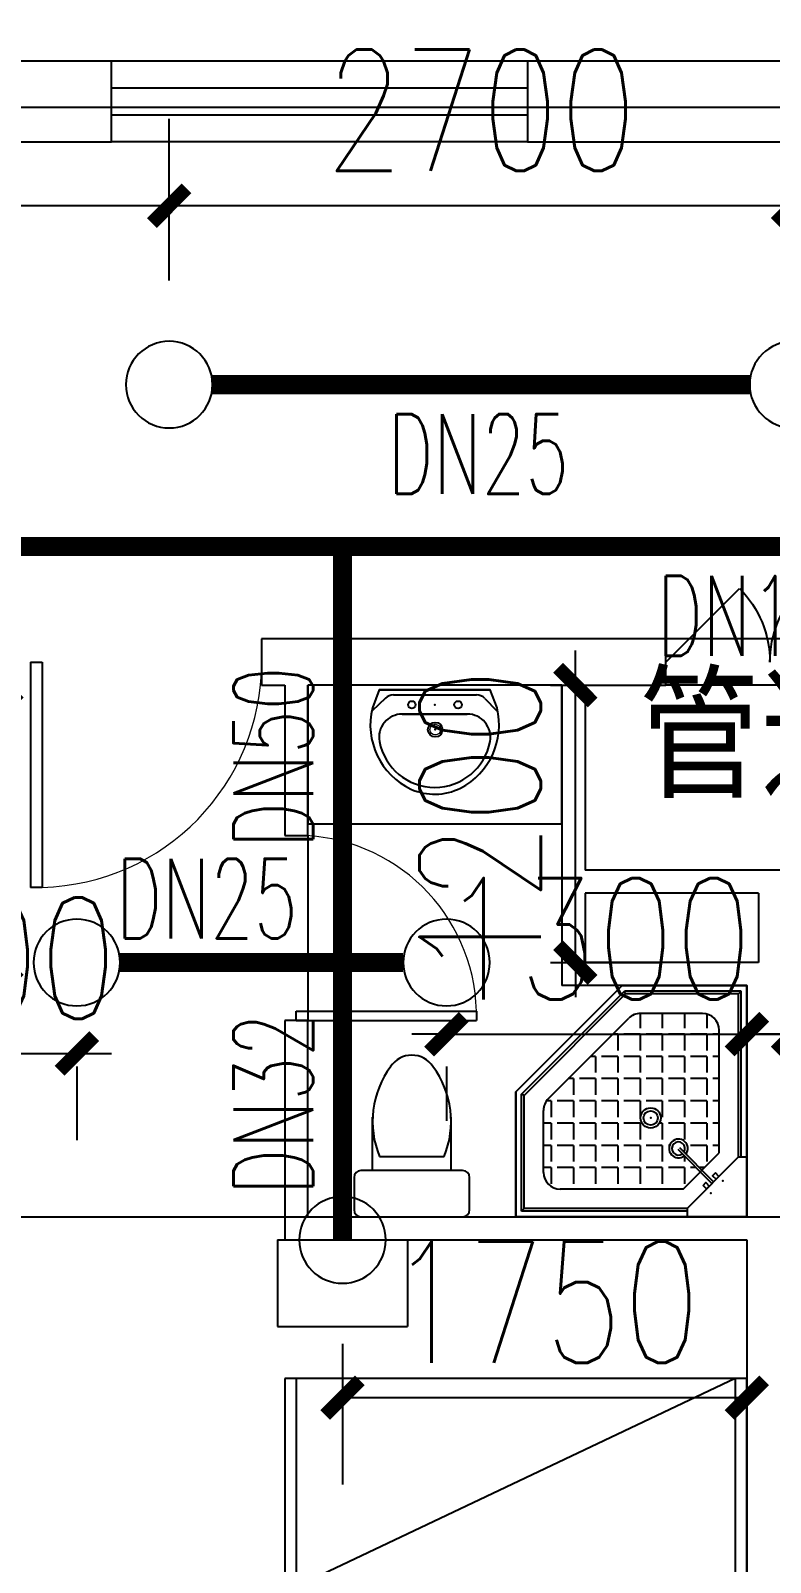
# Model space of a CAD drawing. Extents: x 0 to 2838408, y -923048 to 203859.
# Drawn here: x 2722063 to 2725264, y -263787 to -257161 of the extents above; entities that cross this region are included whole.
import ezdxf

# ---------------------------------------------------------------- set-up
doc = ezdxf.new("R2010")
doc.units = 0
doc.header["$LTSCALE"] = 1000
for name, color, linetype in [('A-Fixt', 81, 'Continuous'), ('CLAYER', 7, 'Continuous'), ('DIM_喷淋', 3, 'Continuous'), ('DOOR_FIRE', 4, 'Continuous'), ('DOTE', 8, 'Continuous'), ('EQUIP_喷头', 7, 'Continuous'), ('GROUND', 2, 'Continuous'), ('PIPE-喷淋', 6, 'Continuous'), ('TEXT_喷淋', 7, 'Continuous'), ('TWT_DIM', 3, 'Continuous'), ('WALL', 9, 'Continuous'), ('WINDOW', 4, 'Continuous'), ('XREF', 8, 'Continuous'), ('洁具', 213, 'Continuous')]:
    doc.layers.add(name, color=color, linetype=linetype)
doc.styles.add('_TCH_DIM_T3', font='SIMPLEX', dxfattribs={"width": 0.75, "bigfont": 'HZTXT'})
doc.styles.add('_TWT_PIPEDN', font='SIMPLEX', dxfattribs={"width": 0.8, "height": 2.3, "bigfont": 'HZTXT'})
doc.styles.get("Standard").update_dxf_attribs({"font": 'geniso.shx', "bigfont": 'hztxt.shx'})
doc.dimstyles.new('_TWT_ARCH&&150', dxfattribs={"dimtxt": 525, "dimasz": 150, "dimexe": 375, "dimexo": 450, "dimgap": 150, "dimtad": 1, "dimdec": 0, "dimzin": 0, "dimdsep": 46, "dimtxsty": '_TCH_DIM_T3', "dimblk": 'ARCHTICK', "dimcen": 0.09, "dimclrt": 7, "dimazin": 2, "dimtfac": 1, "dimtdec": 0, "dimtix": 1, "dimtmove": 2, "dimatfit": 3, "dimfxl": 1, "dimtolj": 1, "dimtzin": 0, "dimarcsym": 0})

# ---------------------------------------------------------------- blocks, each defined once
blk = doc.blocks.new('1F平面-CAD导入_dwg_Drawing4_t3_dwg_$plan$00001613-474159-1F-927810-1F')
at = {"layer": '洁具'}
for p, q in [((-30, 250), (-170, 250)), ((-200, 169.7), (-430.4, 169.7)), ((-260.4, -139.7), (-260.4, 139.7)), ((-200, -169.7), (-200, -220)), ((-170, -250), (-30, -250))]:
    blk.add_line(p, q, dxfattribs=at)
for points in [[(-200, 220), (-200, 169.7), (-200, -169.7), (-430.4, -169.7)], [(0, -220), (0, 220)]]:
    blk.add_lwpolyline(points, dxfattribs=at)
for centre, radius, start, end in [((-170, 220), 30, 90, 180), ((-30, 220), 30, 0, 90), ((-412.8, -227.4), 397.5, 67.45048, 126.63814), ((-589.6, 0), 109.8, 123.45086, 236.54914), ((-412.8, 227.4), 397.5, 233.36186, 292.54952), ((-170, -220), 30, 180, 270), ((-30, -220), 30, 270, 0)]:
    blk.add_arc(centre, radius, start, end, dxfattribs=at)
blk = doc.blocks.new('$lvtry$00000169')
at = {"color": 0}
for p, q in [((258.9, -36), (258.9, 0)), ((258.9, -36), (36, -258.9)), ((258.9, -24), (976, -24)), ((258.9, -36), (964, -36)), ((964, -36), (976, -24)), ((964, -36), (964, -525.1)), ((976, -24), (976, -530.1)), ((276.1, -120), (120, -276.1)), ((276.1, -120), (808, -120)), ((143.9, -151), (290.7, -298.1)), ((151, -143.9), (297.8, -291)), ((269.6, -212.7), (269.6, -142.7)), ((365.9, -212.7), (365.9, -142.7)), ((462.1, -212.7), (462.1, -142.7)), ((558.4, -212.7), (558.4, -142.7)), ((654.6, -212.7), (654.6, -142.7)), ((750.9, -212.7), (750.9, -142.7)), ((847.1, -212.7), (847.1, -142.7)), ((880, -192), (880, -460.5)), ((36, -258.9), (0, -258.9)), ((24, -258.9), (24, -976)), ((36, -258.9), (36, -964)), ((173.4, -308.9), (173.4, -238.9)), ((183.4, -212.7), (205.5, -212.7)), ((219.6, -212.7), (243.4, -212.7)), ((269.6, -212.7), (339.6, -212.7)), ((269.6, -262.8), (269.6, -238.9)), ((365.9, -212.7), (435.9, -212.7)), ((365.9, -308.9), (365.9, -238.9)), ((462.1, -212.7), (532.1, -212.7)), ((462.1, -308.9), (462.1, -238.9)), ((558.4, -212.7), (628.4, -212.7)), ((558.4, -308.9), (558.4, -238.9)), ((654.6, -212.7), (724.6, -212.7)), ((654.6, -308.9), (654.6, -238.9)), ((750.9, -212.7), (820.9, -212.7)), ((750.9, -308.9), (750.9, -238.9)), ((847.1, -212.7), (880, -212.7)), ((847.1, -308.9), (847.1, -238.9)), ((120, -276.1), (120, -808)), ((120, -308.9), (147.1, -308.9)), ((173.4, -308.9), (243.4, -308.9)), ((334.3, -308.9), (339.6, -308.9)), ((365.9, -308.9), (435.9, -308.9)), ((462.1, -308.9), (532.1, -308.9)), ((558.4, -308.9), (628.4, -308.9)), ((654.6, -308.9), (724.6, -308.9)), ((750.9, -308.9), (820.9, -308.9)), ((847.1, -308.9), (880, -308.9)), ((173.4, -405.2), (173.4, -335.2)), ((269.6, -405.2), (269.6, -335.2)), ((365.9, -405.2), (365.9, -335.2)), ((462.1, -405.2), (462.1, -335.2)), ((558.4, -405.2), (558.4, -335.2)), ((654.6, -405.2), (654.6, -335.2)), ((750.9, -405.2), (750.9, -335.2)), ((847.1, -405.2), (847.1, -335.2)), ((120, -405.2), (147.1, -405.2)), ((173.4, -405.2), (243.4, -405.2)), ((173.4, -501.4), (173.4, -431.4)), ((269.6, -405.2), (339.6, -405.2)), ((269.6, -501.4), (269.6, -431.4)), ((365.9, -405.2), (378.6, -405.2)), ((365.9, -501.4), (365.9, -431.4)), ((462.1, -405.2), (532.1, -405.2)), ((462.1, -501.4), (462.1, -431.4)), ((558.4, -405.2), (628.4, -405.2)), ((558.4, -501.4), (558.4, -431.4)), ((654.6, -405.2), (724.6, -405.2)), ((654.6, -501.4), (654.6, -431.4)), ((750.9, -405.2), (820.9, -405.2)), ((750.9, -501.4), (750.9, -431.4)), ((847.1, -405.2), (880, -405.2)), ((847.1, -501.4), (847.1, -431.4)), ((120, -501.4), (147.1, -501.4)), ((173.4, -501.4), (243.4, -501.4)), ((173.4, -597.7), (173.4, -527.7)), ((269.6, -501.4), (339.6, -501.4)), ((269.6, -597.7), (269.6, -527.7)), ((365.9, -501.4), (435.9, -501.4)), ((365.9, -597.7), (365.9, -527.7)), ((462.1, -501.4), (532.1, -501.4)), ((462.1, -597.7), (462.1, -527.7)), ((858.9, -511.4), (511.4, -858.9)), ((964, -525.1), (525.1, -964)), ((976, -530.1), (530.1, -976)), ((558.4, -501.4), (628.4, -501.4)), ((558.4, -597.7), (558.4, -527.7)), ((654.6, -501.4), (724.6, -501.4)), ((654.6, -597.7), (654.6, -527.7)), ((750.9, -501.4), (820.9, -501.4)), ((750.9, -597.7), (750.9, -527.7)), ((847.1, -501.4), (867.2, -501.4)), ((964, -525.1), (976, -530.1)), ((120, -597.7), (147.1, -597.7)), ((173.4, -597.7), (243.4, -597.7)), ((173.4, -693.9), (173.4, -623.9)), ((269.6, -597.7), (339.6, -597.7)), ((269.6, -693.9), (269.6, -623.9)), ((365.9, -597.7), (435.9, -597.7)), ((365.9, -693.9), (365.9, -623.9)), ((462.1, -597.7), (532.1, -597.7)), ((462.1, -693.9), (462.1, -623.9)), ((558.4, -597.7), (628.4, -597.7)), ((558.4, -693.9), (558.4, -623.9)), ((654.6, -597.7), (724.6, -597.7)), ((654.6, -693.9), (654.6, -623.9)), ((750.9, -597.7), (772.6, -597.7)), ((120, -693.9), (147.1, -693.9)), ((173.4, -693.9), (243.4, -693.9)), ((173.4, -790.2), (173.4, -720.2)), ((269.6, -693.9), (339.6, -693.9)), ((269.6, -790.2), (269.6, -720.2)), ((365.9, -693.9), (435.9, -693.9)), ((365.9, -790.2), (365.9, -720.2)), ((462.1, -693.9), (532.1, -693.9)), ((462.1, -790.2), (462.1, -720.2)), ((558.4, -693.9), (628.4, -693.9)), ((558.4, -790.2), (558.4, -720.2)), ((654.6, -693.9), (676.4, -693.9)), ((120, -790.2), (147.1, -790.2)), ((173.4, -790.2), (243.4, -790.2)), ((269.6, -790.2), (339.6, -790.2)), ((365.9, -790.2), (435.9, -790.2)), ((462.1, -790.2), (532.1, -790.2)), ((558.4, -790.2), (580.1, -790.2)), ((173.4, -877.5), (173.4, -816.4)), ((269.6, -880), (269.6, -816.4)), ((365.9, -880), (365.9, -816.4)), ((462.1, -880), (462.1, -816.4)), ((192, -880), (460.5, -880)), ((36, -964), (24, -976)), ((24, -976), (530.1, -976)), ((36, -964), (525.1, -964)), ((525.1, -964), (530.1, -976))]:
    blk.add_line(p, q, dxfattribs=at)
blk.add_lwpolyline([(0, 0), (0, -1000), (540, -1000), (1000, -540), (1000, 0)], close=True)
for points in [[(0, 0), (0, -1000)], [(0, 0), (1000, 0)], [(1000, 0), (1000, -540)], [(189.7, -136.1), (177.9, -147.9), (162.5, -132.5), (174.3, -120.7)], [(136.1, -189.7), (147.9, -177.9), (132.5, -162.5), (120.7, -174.3)], [(1000, -540), (540, -1000)], [(0, -1000), (540, -1000)]]:
    blk.add_lwpolyline(points, close=True, dxfattribs=at)
for radius in [43.8, 31.1]:
    blk.add_circle((416.2, -427.6), radius, dxfattribs=at)
for centre, radius, start, end in [((808, -192), 72, 0, 90), ((296, -295.7), 40.6, 142.58296, 128.41974), ((296, -295.7), 28.6, 145.82801, 125.65986), ((808, -460.5), 72, 315, 0), ((192, -808), 72, 180, 270), ((460.5, -808), 72, 270, 315)]:
    blk.add_arc(centre, radius, start, end, dxfattribs=at)
for p in [(156.1, -102.2, 0), (103.2, -155.8, 0), (415.8, -428.1, 0)]:
    blk.add_point(p, dxfattribs=at)
blk = doc.blocks.new('$lvtry$00000178')
at = {"color": 0}
for p, q in [((-238.4, 0), (238.4, 0)), ((-214.1, -36.1), (-272.1, -90.6)), ((-179.8, -22.5), (180.1, -22.5)), ((215.7, -37.5), (268.3, -90.8)), ((-141.7, -105.2), (140.2, -105.2)), ((140.2, -105.2), (-141.7, -105.2))]:
    blk.add_line(p, q, dxfattribs=at)
blk.add_lwpolyline([(-103.6, -429.7, 0.224698), (110.4, -425.4, 0.348046), (268.9, -78.5), (239.5, 0), (-241.3, 0), (-270.7, -78.5, 0.356844)], format="xyb", close=True, dxfattribs=at)
for centre, radius in [((-100, -65), 16.3), ((100, -65), 16.3), ((1.4, -172.5), 31.6)]:
    blk.add_circle(centre, radius, dxfattribs=at)
at = {"color": 0, "lineweight": 13}
blk.add_circle((1.4, -172.5), 23, dxfattribs=at)
at = {"color": 0}
for centre, radius, start, end in [((-179.8, -72.5), 50, 90, 133.18096), ((180.1, -72.5), 50, 44.56072, 90), ((-141.7, -205.2), 100, 90, 190.56023), ((140.2, -205.2), 100, 349.43977, 90), ((-0.7, -179), 243.4, 190.56023, 349.43977)]:
    blk.add_arc(centre, radius, start, end, dxfattribs=at)
for p in [(0, -65), (1.4, -172.5)]:
    blk.add_point(p, dxfattribs=at)
blk = doc.blocks.new('A$C70365C93')
at = {"layer": '洁具'}
blk.add_lwpolyline([(-1900, 2300), (-1900, 1700), (-800, 1700), (-800, 2300)], close=True, dxfattribs=at)
blk.add_blockref('$lvtry$00000178', (-1350, 2280), dxfattribs=at)
at = {"layer": '洁具', "rotation": 180}
blk.add_blockref('$lvtry$00000169', (0, 0), dxfattribs=at)
at = {"layer": '洁具', "extrusion": (0, 0, -1), "xscale": -1, "zscale": -1, "rotation": 90}
blk.add_blockref('1F平面-CAD导入_dwg_Drawing4_t3_dwg_$plan$00001613-474159-1F-927810-1F', (1450, 0), dxfattribs=at)
blk = doc.blocks.new('单人床')
at = {"layer": 'A-Fixt'}
for p, q in [((47773.8, 13973.4), (48673.8, 13973.4)), ((47773.8, 12073.4), (48673.8, 13973.4)), ((47773.8, 12073.4), (48673.8, 12073.4))]:
    blk.add_line(p, q, dxfattribs=at)
blk.add_lwpolyline([(47773.8, 14023.4), (48673.8, 14023.4), (48673.8, 12023.4), (47773.8, 12023.4), (47773.8, 14023.4)], dxfattribs=at)
blk = doc.blocks.new('宿舍')
at = {"xscale": -1, "rotation": 90}
blk.add_blockref('单人床', (63677.2, 60475.5), dxfattribs=at)
blk = doc.blocks.new('$WINLIB2D$00000001')
at = {"color": 0}
for points in [[(-0.5, 0.5), (-0.5, -0.5)], [(-0.5, 0.5), (0.5, 0.5)], [(0.5, -0.5), (0.5, 0.5)], [(0.5, 0.1667), (-0.5, 0.1667)], [(0.5, -0.1667), (-0.5, -0.1667)], [(-0.5, -0.5), (0.5, -0.5)]]:
    blk.add_lwpolyline(points, dxfattribs=at)
blk = doc.blocks.new('$DorLib2D$00000116')
at = {"color": 0}
for p, q in [((-0.5, 0), (-0.1464, 0.3536)), ((0.5, 0), (0.1464, 0.3536))]:
    blk.add_line(p, q, dxfattribs=at)
for centre, start, end in [((-0.5, 0), 0, 45), ((0.5, 0), 135, 180)]:
    blk.add_arc(centre, 0.5, start, end, dxfattribs=at)
blk = doc.blocks.new('$DorLib2D$00000001')
for p, q in [((0.45, 0.975), (0.5, 0.975)), ((0.45, 0), (0.45, 0.975)), ((0.5, 0), (0.5, 0.975)), ((0.5, 0), (0.45, 0))]:
    blk.add_line(p, q)
at = {"lineweight": 13}
blk.add_arc((0.475, 0), 0.975, 91.46928, 180, dxfattribs=at)
blk = doc.blocks.new('1F1')
at = {"layer": 'DOOR_FIRE'}
for p, q in [((2389666.7, -259792.2), (2388766.7, -259792.2)), ((2389666.7, -259992.2), (2388766.7, -259992.2))]:
    blk.add_line(p, q, dxfattribs=at)
at = {"layer": 'DOTE'}
for p, q in [((2343216.7, -257492.2), (2453916.7, -257492.2)), ((2343216.7, -262292.2), (2453916.7, -262292.2))]:
    blk.add_line(p, q, dxfattribs=at)
at = {"layer": 'GROUND'}
blk.add_lwpolyline([(2436966.7, -257292.2), (2363416.7, -257292.2)], dxfattribs=at)
at = {"layer": 'WALL'}
for p, q in [((2386366.7, -257292.2), (2385216.7, -257292.2)), ((2386366.7, -257642.2), (2386366.7, -257292.2)), ((2390266.7, -257292.2), (2388166.7, -257292.2)), ((2388166.7, -257292.2), (2388166.7, -257642.2)), ((2385491.7, -257642.2), (2386366.7, -257642.2)), ((2388166.7, -257642.2), (2390266.7, -257642.2)), ((2387116.7, -259792.2), (2387016.7, -259792.2)), ((2387016.7, -259792.2), (2387016.7, -259992.2)), ((2388316.7, -259792.2), (2387116.7, -259792.2)), ((2388766.7, -259792.2), (2388316.7, -259792.2)), ((2388766.7, -259992.2), (2388766.7, -259792.2)), ((2387016.7, -259992.2), (2387116.7, -259992.2)), ((2387116.7, -259992.2), (2387116.7, -260642.2)), ((2388316.7, -259992.2), (2387216.7, -259992.2)), ((2387216.7, -260642.2), (2387216.7, -259992.2)), ((2388316.7, -259992.2), (2388316.7, -260792.2)), ((2388416.7, -259992.2), (2388766.7, -259992.2)), ((2388416.7, -259992.2), (2388416.7, -260792.2)), ((2387116.7, -260642.2), (2387216.7, -260642.2)), ((2388316.7, -260792.2), (2388316.7, -261292.2)), ((2389216.7, -260792.2), (2388416.7, -260792.2)), ((2390016.7, -260792.2), (2389216.7, -260792.2)), ((2389166.7, -260892.2), (2388416.7, -260892.2)), ((2388416.7, -260892.2), (2388416.7, -261192.2)), ((2389166.7, -260892.2), (2389166.7, -261192.2)), ((2389166.7, -261192.2), (2388416.7, -261192.2)), ((2389116.7, -261292.2), (2388316.7, -261292.2)), ((2389116.7, -261292.2), (2389116.7, -262292.2)), ((2387216.7, -261442.2), (2387116.7, -261442.2)), ((2387116.7, -261442.2), (2387116.7, -262392.2)), ((2387216.7, -262292.2), (2387216.7, -261442.2)), ((2387216.7, -262292.2), (2389116.7, -262292.2)), ((2387116.7, -262392.2), (2389116.7, -262392.2)), ((2389116.7, -262392.2), (2389116.7, -267342.2))]:
    blk.add_line(p, q, dxfattribs=at)
at = {"layer": 'WINDOW'}
blk.add_line((2387216.7, -260642.2), (2387216.7, -261442.2), dxfattribs=at)
for name, p in [('宿舍', (2337462.9, -275693.9)), ('A$C70365C93', (2389116.7, -262292.2))]:
    blk.add_blockref(name, p)
at = {"layer": 'DOOR_FIRE', "xscale": 900, "yscale": -900, "zscale": 200, "rotation": 179.9999999994664}
blk.add_blockref('$DorLib2D$00000116', (2389216.7, -259892.2), dxfattribs=at)
at = {"layer": 'WINDOW', "xscale": -1800, "yscale": 350, "zscale": -1800}
blk.add_blockref('$WINLIB2D$00000001', (2387266.7, -257467.2), dxfattribs=at)
at = {"layer": 'WINDOW'}
for p, xscale, yscale, zscale, rotation in [((2386516.7, -259892.2), -1000, -1000, -1000, 359.9999999999983), ((2387166.7, -261042.2), 800, 800, 800, 269.9999999994664)]:
    blk.add_blockref('$DorLib2D$00000001', p, dxfattribs=dict(at, xscale=xscale, yscale=yscale, zscale=zscale, rotation=rotation))
at = {"layer": 'CLAYER'}
blk.add_text('管道井', height=525, dxfattribs=at).set_placement((2388649.1, -260479.2))
blk = doc.blocks.new('_ArchTick')
at = {"color": 0, "linetype": 'ByBlock', "const_width": 0.4}
blk.add_lwpolyline([(-0.5, -0.5), (0.5, 0.5)], dxfattribs=at)
blk = doc.blocks.new('*D1369')
at = {"layer": 'Defpoints', "color": 0, "linetype": 'ByBlock', "transparency": 16777216}
for p in [(2725362.5, -261192.2), (2726662.5, -261192.2), (2726662.5, -261502)]:
    blk.add_point(p, dxfattribs=at)
at = {"layer": 'TWT_DIM', "color": 0, "linetype": 'ByBlock', "lineweight": -2, "transparency": 16777216}
for p, q in [((2725362.5, -261502), (2725212.5, -261502)), ((2725362.5, -261502), (2726662.5, -261502)), ((2726662.5, -261502), (2726812.5, -261502)), ((2725362.5, -261642.2), (2725362.5, -261877)), ((2726662.5, -261642.2), (2726662.5, -261877))]:
    blk.add_line(p, q, dxfattribs=at)
at = {"layer": 'TWT_DIM', "color": 0, "linetype": 'ByBlock', "lineweight": -2, "transparency": 16777216, "xscale": 150, "yscale": 150, "zscale": 150}
blk.add_blockref('_ArchTick', (2725362.5, -261502), dxfattribs=at)
at = {"layer": 'TWT_DIM', "color": 0, "linetype": 'ByBlock', "lineweight": -2, "transparency": 16777216, "xscale": 150, "yscale": 150, "zscale": 150, "rotation": 180}
blk.add_blockref('_ArchTick', (2726662.5, -261502), dxfattribs=at)
at = {"layer": 'TWT_DIM', "color": 7, "linetype": 'ByBlock', "transparency": 16777216, "insert": (2726012.5, -261089.5), "char_height": 525, "attachment_point": 5, "style": '_TCH_DIM_T3'}
blk.add_mtext('\\A1;1300', dxfattribs=at)
blk = doc.blocks.new('*D1370')
at = {"layer": 'Defpoints', "color": 0, "linetype": 'ByBlock', "transparency": 16777216}
for p in [(2723862.5, -261192.2), (2725162.5, -261192.2), (2725162.5, -261502)]:
    blk.add_point(p, dxfattribs=at)
at = {"layer": 'TWT_DIM', "color": 0, "linetype": 'ByBlock', "lineweight": -2, "transparency": 16777216}
for p, q in [((2723862.5, -261502), (2723712.5, -261502)), ((2723862.5, -261502), (2725162.5, -261502)), ((2725162.5, -261502), (2725312.5, -261502)), ((2723862.5, -261642.2), (2723862.5, -261877)), ((2725162.5, -261642.2), (2725162.5, -261877))]:
    blk.add_line(p, q, dxfattribs=at)
at = {"layer": 'TWT_DIM', "color": 0, "linetype": 'ByBlock', "lineweight": -2, "transparency": 16777216, "xscale": 150, "yscale": 150, "zscale": 150}
blk.add_blockref('_ArchTick', (2723862.5, -261502), dxfattribs=at)
at = {"layer": 'TWT_DIM', "color": 0, "linetype": 'ByBlock', "lineweight": -2, "transparency": 16777216, "xscale": 150, "yscale": 150, "zscale": 150, "rotation": 180}
blk.add_blockref('_ArchTick', (2725162.5, -261502), dxfattribs=at)
at = {"layer": 'TWT_DIM', "color": 7, "linetype": 'ByBlock', "transparency": 16777216, "insert": (2724512.5, -261089.5), "char_height": 525, "attachment_point": 5, "style": '_TCH_DIM_T3'}
blk.add_mtext('\\A1;1300', dxfattribs=at)
blk = doc.blocks.new('*D1386')
at = {"layer": 'Defpoints', "color": 0, "linetype": 'ByBlock', "transparency": 16777216}
for p in [(2723412.5, -262392.2), (2725162.5, -262392.2), (2725162.5, -263074.5)]:
    blk.add_point(p, dxfattribs=at)
at = {"layer": 'TWT_DIM', "color": 0, "linetype": 'ByBlock', "lineweight": -2, "transparency": 16777216}
for p, q in [((2723412.5, -262842.2), (2723412.5, -263449.5)), ((2725162.5, -262842.2), (2725162.5, -263449.5)), ((2723412.5, -263074.5), (2725162.5, -263074.5))]:
    blk.add_line(p, q, dxfattribs=at)
at = {"layer": 'TWT_DIM', "color": 0, "linetype": 'ByBlock', "lineweight": -2, "transparency": 16777216, "xscale": 150, "yscale": 150, "zscale": 150, "rotation": 180}
blk.add_blockref('_ArchTick', (2723412.5, -263074.5), dxfattribs=at)
at = {"layer": 'TWT_DIM', "color": 0, "linetype": 'ByBlock', "lineweight": -2, "transparency": 16777216, "xscale": 150, "yscale": 150, "zscale": 150}
blk.add_blockref('_ArchTick', (2725162.5, -263074.5), dxfattribs=at)
at = {"layer": 'TWT_DIM', "color": 7, "linetype": 'ByBlock', "transparency": 16777216, "insert": (2724287.5, -262662), "char_height": 525, "attachment_point": 5, "style": '_TCH_DIM_T3'}
blk.add_mtext('\\A1;1750', dxfattribs=at)
blk = doc.blocks.new('*D1387')
at = {"layer": 'Defpoints', "color": 0, "linetype": 'ByBlock', "transparency": 16777216}
for p in [(2721262.5, -261192.2), (2722262.5, -261192.2), (2722262.5, -261585.5)]:
    blk.add_point(p, dxfattribs=at)
at = {"layer": 'TWT_DIM', "color": 0, "linetype": 'ByBlock', "lineweight": -2, "transparency": 16777216}
for p, q in [((2721262.5, -261585.5), (2721112.5, -261585.5)), ((2721262.5, -261585.5), (2722262.5, -261585.5)), ((2722262.5, -261585.5), (2722412.5, -261585.5)), ((2721262.5, -261642.2), (2721262.5, -261960.5)), ((2722262.5, -261642.2), (2722262.5, -261960.5))]:
    blk.add_line(p, q, dxfattribs=at)
at = {"layer": 'TWT_DIM', "color": 0, "linetype": 'ByBlock', "lineweight": -2, "transparency": 16777216, "xscale": 150, "yscale": 150, "zscale": 150}
blk.add_blockref('_ArchTick', (2721262.5, -261585.5), dxfattribs=at)
at = {"layer": 'TWT_DIM', "color": 0, "linetype": 'ByBlock', "lineweight": -2, "transparency": 16777216, "xscale": 150, "yscale": 150, "zscale": 150, "rotation": 180}
blk.add_blockref('_ArchTick', (2722262.5, -261585.5), dxfattribs=at)
at = {"layer": 'TWT_DIM', "color": 7, "linetype": 'ByBlock', "transparency": 16777216, "insert": (2721762.5, -261173), "char_height": 525, "attachment_point": 5, "style": '_TCH_DIM_T3'}
blk.add_mtext('\\A1;1000', dxfattribs=at)
blk = doc.blocks.new('*D1388')
at = {"layer": 'Defpoints', "color": 0, "linetype": 'ByBlock', "transparency": 16777216}
for p in [(2723862.5, -259992.2), (2724420.3, -259992.2), (2723862.5, -261192.2)]:
    blk.add_point(p, dxfattribs=at)
at = {"layer": 'TWT_DIM', "color": 0, "linetype": 'ByBlock', "lineweight": -2, "transparency": 16777216}
for p, q in [((2724420.3, -259992.2), (2724420.3, -259842.2)), ((2724312.5, -259992.2), (2724795.3, -259992.2)), ((2724420.3, -261192.2), (2724420.3, -259992.2)), ((2724312.5, -261192.2), (2724795.3, -261192.2)), ((2724420.3, -261192.2), (2724420.3, -261342.2))]:
    blk.add_line(p, q, dxfattribs=at)
at = {"layer": 'TWT_DIM', "color": 0, "linetype": 'ByBlock', "lineweight": -2, "transparency": 16777216, "xscale": 150, "yscale": 150, "zscale": 150}
for p, rotation in [((2724420.3, -259992.2), 270), ((2724420.3, -261192.2), 90)]:
    blk.add_blockref('_ArchTick', p, dxfattribs=dict(at, rotation=rotation))
at = {"layer": 'TWT_DIM', "color": 7, "linetype": 'ByBlock', "transparency": 16777216, "insert": (2724007.8, -260592.2), "char_height": 525, "attachment_point": 5, "rotation": 90, "style": '_TCH_DIM_T3'}
blk.add_mtext('\\A1;1200', dxfattribs=at)
blk = doc.blocks.new('*D1389')
at = {"layer": 'Defpoints', "color": 0, "linetype": 'ByBlock', "transparency": 16777216}
for p in [(2721936.2, -259992.2), (2722262.5, -259992.2), (2722262.5, -261192.2)]:
    blk.add_point(p, dxfattribs=at)
at = {"layer": 'TWT_DIM', "color": 0, "linetype": 'ByBlock', "lineweight": -2, "transparency": 16777216}
for p, q in [((2721936.2, -259992.2), (2721936.2, -259842.2)), ((2721812.5, -259992.2), (2721561.2, -259992.2)), ((2721936.2, -261192.2), (2721936.2, -259992.2)), ((2721812.5, -261192.2), (2721561.2, -261192.2)), ((2721936.2, -261192.2), (2721936.2, -261342.2))]:
    blk.add_line(p, q, dxfattribs=at)
at = {"layer": 'TWT_DIM', "color": 0, "linetype": 'ByBlock', "lineweight": -2, "transparency": 16777216, "xscale": 150, "yscale": 150, "zscale": 150}
for p, rotation in [((2721936.2, -259992.2), 270), ((2721936.2, -261192.2), 90)]:
    blk.add_blockref('_ArchTick', p, dxfattribs=dict(at, rotation=rotation))
at = {"layer": 'TWT_DIM', "color": 7, "linetype": 'ByBlock', "transparency": 16777216, "insert": (2721523.7, -260592.2), "char_height": 525, "attachment_point": 5, "rotation": 90, "style": '_TCH_DIM_T3'}
blk.add_mtext('\\A1;1200', dxfattribs=at)
blk = doc.blocks.new('*D3076')
at = {"layer": 'Defpoints', "color": 0, "linetype": 'ByBlock', "transparency": 16777216}
for p in [(2725362.5, -257917.8), (2722662.5, -258692.2), (2725362.5, -258692.2)]:
    blk.add_point(p, dxfattribs=at)
at = {"layer": 'DIM_喷淋', "color": 0, "linetype": 'ByBlock', "lineweight": -2, "transparency": 16777216}
for p, q in [((2722662.5, -258242.2), (2722662.5, -257542.8)), ((2725362.5, -258242.2), (2725362.5, -257542.8)), ((2722662.5, -257917.8), (2725362.5, -257917.8))]:
    blk.add_line(p, q, dxfattribs=at)
at = {"layer": 'DIM_喷淋', "color": 0, "linetype": 'ByBlock', "lineweight": -2, "transparency": 16777216, "xscale": 150, "yscale": 150, "zscale": 150, "rotation": 180}
blk.add_blockref('_ArchTick', (2722662.5, -257917.8), dxfattribs=at)
at = {"layer": 'DIM_喷淋', "color": 0, "linetype": 'ByBlock', "lineweight": -2, "transparency": 16777216, "xscale": 150, "yscale": 150, "zscale": 150}
blk.add_blockref('_ArchTick', (2725362.5, -257917.8), dxfattribs=at)
at = {"layer": 'DIM_喷淋', "color": 7, "linetype": 'ByBlock', "transparency": 16777216, "insert": (2724012.5, -257505.3), "char_height": 525, "attachment_point": 5, "style": '_TCH_DIM_T3'}
blk.add_mtext('\\A1;2700', dxfattribs=at)
blk = doc.blocks.new('*D3077')
at = {"layer": 'Defpoints', "color": 0, "linetype": 'ByBlock', "transparency": 16777216}
for p in [(2722662.5, -257917.8), (2720062.5, -258692.2), (2722662.5, -258692.2)]:
    blk.add_point(p, dxfattribs=at)
at = {"layer": 'DIM_喷淋', "color": 0, "linetype": 'ByBlock', "lineweight": -2, "transparency": 16777216}
for p, q in [((2720062.5, -258242.2), (2720062.5, -257542.8)), ((2722662.5, -258242.2), (2722662.5, -257542.8)), ((2720062.5, -257917.8), (2722662.5, -257917.8))]:
    blk.add_line(p, q, dxfattribs=at)
at = {"layer": 'DIM_喷淋', "color": 0, "linetype": 'ByBlock', "lineweight": -2, "transparency": 16777216, "xscale": 150, "yscale": 150, "zscale": 150, "rotation": 180}
blk.add_blockref('_ArchTick', (2720062.5, -257917.8), dxfattribs=at)
at = {"layer": 'DIM_喷淋', "color": 0, "linetype": 'ByBlock', "lineweight": -2, "transparency": 16777216, "xscale": 150, "yscale": 150, "zscale": 150}
blk.add_blockref('_ArchTick', (2722662.5, -257917.8), dxfattribs=at)
at = {"layer": 'DIM_喷淋', "color": 7, "linetype": 'ByBlock', "transparency": 16777216, "insert": (2721362.5, -257505.3), "char_height": 525, "attachment_point": 5, "style": '_TCH_DIM_T3'}
blk.add_mtext('\\A1;2600', dxfattribs=at)
blk = doc.blocks.new('$TwtSys$00000125')
blk.add_circle((0, 0, 0), 1)
blk = doc.blocks.new('$TwtSys$00000131')
for p, q in [((-1.5, 0), (-1.5, 2)), ((-1.5, 2), (1.5, 2)), ((1.5, 0, 0), (1.5, 2, 0)), ((-1.5, 0), (-1, 0)), ((1, 0, 0), (1.5, 0, 0))]:
    blk.add_line(p, q)
blk.add_circle((0, 0), 1)

msp = doc.modelspace()

# ---------------------------------------------------------------- linework, layer by layer
at = {"layer": 'PIPE-喷淋', "linetype": 'ByBlock', "ltscale": 1.5, "const_width": 82.5}
for points in [[(2722850, -258692.2), (2725175, -258692.2)], [(2719112.5, -259392.2), (2723412.5, -259392.2)], [(2723412.5, -261192.2), (2723412.5, -259392.2)], [(2723412.5, -259392.2), (2727112.5, -259392.2)], [(2722450, -261192.2), (2723412.5, -261192.2)], [(2723412.5, -262392.2), (2723412.5, -261192.2)], [(2723412.5, -261192.2), (2723675, -261192.2)]]:
    msp.add_lwpolyline(points, dxfattribs=at)

# ---------------------------------------------------------------- block references
at = {"layer": 'EQUIP_喷头', "linetype": 'ByBlock', "xscale": 187.5, "yscale": -187.5, "zscale": 187.5}
for name, p in [('$TwtSys$00000125', (2722662.5, -258692.2)), ('$TwtSys$00000125', (2725362.5, -258692.2)), ('$TwtSys$00000125', (2722262.5, -261192.2)), ('$TwtSys$00000125', (2723862.5, -261192.2)), ('$TwtSys$00000131', (2723412.5, -262392.2))]:
    msp.add_blockref(name, p, dxfattribs=at)
at = {"layer": 'XREF'}
msp.add_blockref('1F1', (336045.8, 0), dxfattribs=at)

# ---------------------------------------------------------------- texts
at = {"layer": 'TEXT_喷淋', "color": 251, "linetype": 'ByBlock', "style": '_TWT_PIPEDN', "width": 0.64}
for s, rotation, p in [('DN25', 359.99999, (2723607.7, -259164.7)), ('DN50', 90, (2723285, -260697)), ('DN32', 90, (2723285, -262197))]:
    msp.add_text(s, height=345, rotation=rotation, dxfattribs=at).set_placement(p)
at = {"layer": 'TEXT_喷淋', "linetype": 'ByBlock', "style": '_TWT_PIPEDN', "width": 0.64}
msp.add_text('DN150', height=345, dxfattribs=at).set_placement((2724773.6, -259864.7))
at = {"layer": 'TEXT_喷淋', "color": 251, "linetype": 'ByBlock', "style": '_TWT_PIPEDN', "width": 0.64}
msp.add_text('DN25', height=345, dxfattribs=at).set_placement((2722432.7, -261088))

# ---------------------------------------------------------------- dimensions: what is measured, and where the dimension line sits
at = {"layer": 'DIM_喷淋', "linetype": 'ByBlock'}
for p1, p2, picture, middle in [((2720062.5, -258692.2), (2722662.5, -258692.2), '*D3077', (2721362.5, -257505.3)), ((2722662.5, -258692.2), (2725362.5, -258692.2), '*D3076', (2724012.5, -257505.3))]:
    dim = msp.add_aligned_dim(p1=p1, p2=p2, distance=774.4, dimstyle='_TWT_ARCH&&150', dxfattribs=at)
    dim.commit()
    dim.dimension.update_dxf_attribs({"geometry": picture, "text_midpoint": middle})
at = {"layer": 'TWT_DIM', "linetype": 'ByBlock'}
for p1, p2, distance, picture, middle in [((2722262.5, -261192.2), (2722262.5, -259992.2), 326.4, '*D1389', (2721523.7, -260592.2)), ((2723862.5, -261192.2), (2723862.5, -259992.2), -557.7, '*D1388', (2724007.8, -260592.2)), ((2723862.5, -261192.2), (2725162.5, -261192.2), -309.8, '*D1370', (2724512.5, -261089.5)), ((2725362.5, -261192.2), (2726662.5, -261192.2), -309.8, '*D1369', (2726012.5, -261089.5)), ((2721262.5, -261192.2), (2722262.5, -261192.2), -393.4, '*D1387', (2721762.5, -261173)), ((2723412.5, -262392.2), (2725162.5, -262392.2), -682.4, '*D1386', (2724287.5, -262662))]:
    dim = msp.add_aligned_dim(p1=p1, p2=p2, distance=distance, dimstyle='_TWT_ARCH&&150', dxfattribs=at)
    dim.commit()
    dim.dimension.update_dxf_attribs({"geometry": picture, "text_midpoint": middle})

doc.saveas('drawing.dxf')
